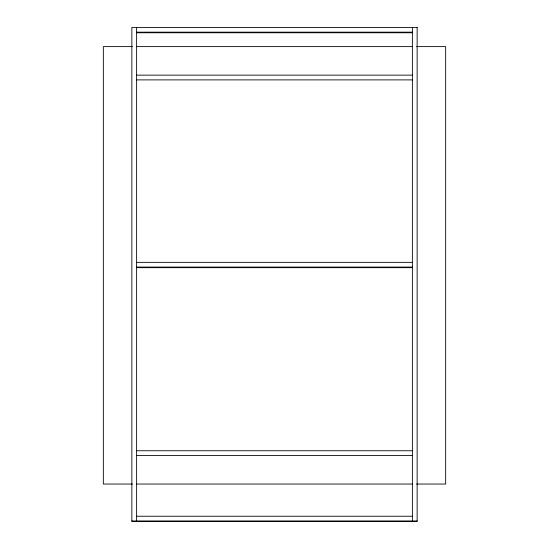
<?xml version="1.0" encoding="UTF-8"?>
<svg xmlns="http://www.w3.org/2000/svg" width="549" height="549" viewBox="0 0 549 549"><rect width="100%" height="100%" fill="white"/><g stroke="black" fill="none" stroke-linecap="round" stroke-linejoin="round"><path stroke-width="0.82" d="M136.619 32.165L412.381 32.165M136.619 32.762L412.381 32.762M132.433 46.617L103.336 46.617L103.336 484.04L132.433 484.04M136.708 46.617L412.292 46.617M416.567 46.617L445.664 46.617L445.664 484.04L416.567 484.04M136.619 75.144L412.381 75.144M136.619 79.893L412.381 79.893M136.619 262.353L412.381 262.353M136.619 267.075L412.381 267.075M136.619 267.672L412.381 267.672M136.619 450.756L412.381 450.756M136.619 455.512L412.381 455.512M136.708 484.04L412.292 484.04M136.619 516.238L412.381 516.238M131.863 520.953L417.137 520.953M412.381 27.45L412.381 521.55M136.619 27.45L136.619 521.55M417.137 27.45L131.863 27.45L131.863 521.55L417.137 521.55L417.137 27.45"/></g></svg>
